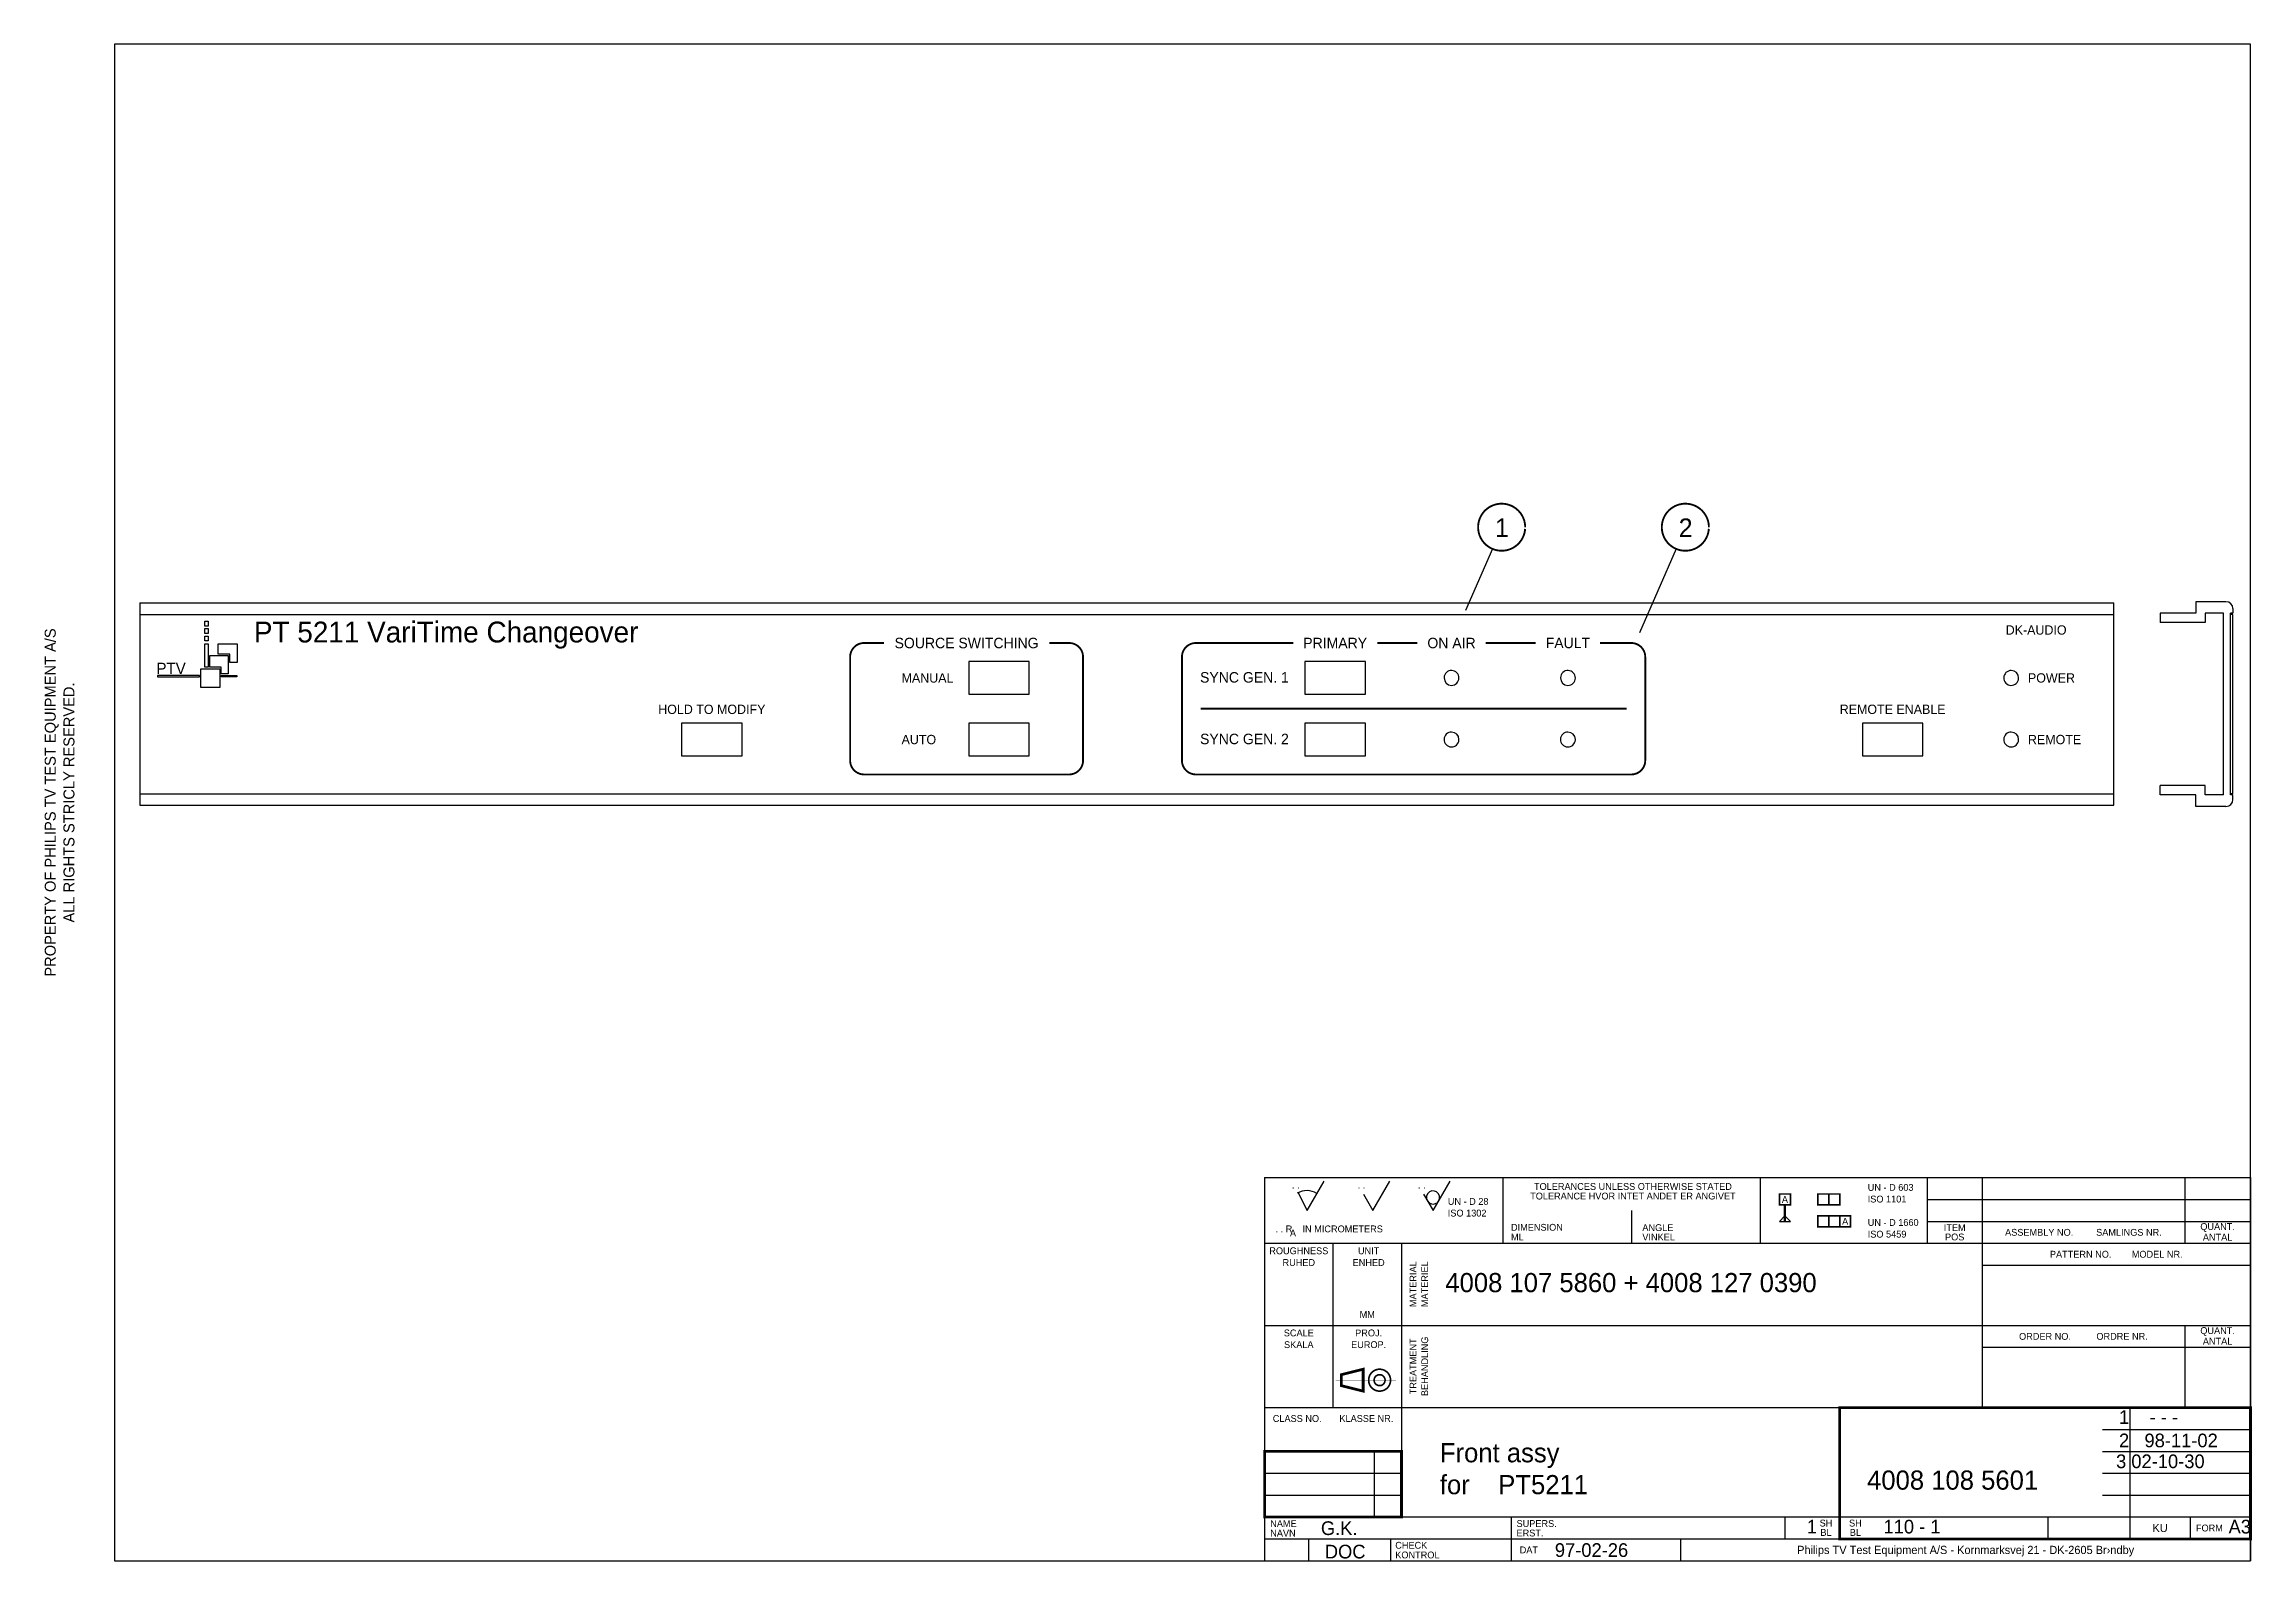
# Model space of a CAD drawing. Extents: x 7 to 410, y 10 to 287.
import ezdxf
from ezdxf.enums import TextEntityAlignment as Align

# ---------------------------------------------------------------- set-up
doc = ezdxf.new("R2010")
doc.units = 0
doc.header["$MEASUREMENT"] = 0
doc.linetypes.add('CENTER', pattern=[2, 1.25, -0.25, 0.25, -0.25])
for name, color, linetype in [('110-1', 10, 'CONTINUOUS'), ('110-1MEK', 3, 'CONTINUOUS'), ('110-1SAM', 10, 'CONTINUOUS'), ('115-1BLUE', 5, 'CONTINUOUS'), ('115-1GREEN', 3, 'CONTINUOUS'), ('115-1RED', 1, 'CONTINUOUS'), ('115-1TEKST', 7, 'CONTINUOUS')]:
    doc.layers.add(name, color=color, linetype=linetype)
doc.styles.add('ARIAB', font='ARIAB.SHX')
doc.styles.add('ARIE', font='ARIE.SHX')
doc.styles.add('ARIM', font='ARIM.SHX')
doc.styles.add('TXT', font='TXT')
doc.styles.add('UV', font='UV')

msp = doc.modelspace()

# ---------------------------------------------------------------- linework, layer by layer
at = {"layer": '110-1'}
for p, q in [((410, 287), (20, 287)), ((20, 287), (20, 10)), ((410, 10), (410, 287)), ((255, 67), (255, 50)), ((275, 18), (275, 14)), ((253, 14), (253, 10)), ((20, 10), (410, 10))]:
    msp.add_line(p, q, dxfattribs=at)
for points in [[(230, 80), (410, 80)], [(230, 80), (230, 10)], [(236.15, 77.23), (237.75, 74), (240.87, 79.37)], [(248.04, 76.97), (249.75, 74), (252.87, 79.37)], [(259.04, 76.97), (260.75, 74), (263.87, 79.37)], [(273.5, 80), (273.5, 68)], [(320.5, 80), (320.5, 68)], [(351, 80), (351, 68)], [(361, 80), (361, 38)], [(398, 80), (398, 68)], [(410, 80), (410, 10)], [(297, 74), (297, 68)], [(351, 76), (410, 76)], [(351, 72), (410, 72)], [(230, 68), (410, 68)], [(242.5, 38), (242.5, 68)], [(255, 68), (255, 18)], [(361.09, 64.01), (410.09, 64.01)], [(230, 53), (410, 53)], [(398, 53), (398, 38)], [(361, 49), (410, 49)], [(230, 38), (410, 38)], [(388, 38), (388, 14)], [(383, 34), (410, 34)], [(250, 30), (250, 18)], [(383, 30), (410, 30)], [(230, 26), (255, 26)], [(383, 26), (410, 26)], [(230, 22), (255, 22)], [(383, 22), (410, 22)], [(410, 18), (230, 18)], [(275, 18), (275, 10)], [(325, 18), (325, 14)], [(335, 18), (335, 14)], [(373, 18), (373, 14)], [(399, 18), (399, 14)], [(230, 14), (410, 14)], [(238, 14), (238, 10)], [(253, 14), (253, 10)], [(306, 10), (306, 14)], [(230, 10), (410, 10)]]:
    msp.add_lwpolyline(points, dxfattribs=at)
for points, const_width in [([(324, 77), (326, 77), (326, 75), (324, 75)], 0.3), ([(331, 75), (333, 75), (333, 77), (331, 77)], 0.3), ([(333, 75), (335, 75), (335, 77), (333, 77)], 0.3), ([(331, 71), (333, 71), (333, 73), (331, 73)], 0.3), ([(333, 71), (335, 71), (335, 73), (333, 73)], 0.3), ([(335, 73), (337, 73), (337, 71), (335, 71)], 0.3), ([(335, 14), (410, 14), (410, 38), (335, 38)], 0.5)]:
    msp.add_lwpolyline(points, close=True, dxfattribs=dict(at, const_width=const_width))
msp.add_lwpolyline([(324, 72), (326, 72), (325, 73)], close=True, dxfattribs=at)
for points, const_width in [([(325, 75), (325, 72)], 0.4), ([(244, 42), (248, 41), (248, 45), (244, 44), (244, 42)], 0.5), ([(230, 18), (255, 18), (255, 30), (230, 30), (230, 18)], 0.5)]:
    msp.add_lwpolyline(points, dxfattribs=dict(at, const_width=const_width))
at = {"layer": '110-1', "color": 13, "const_width": 0.3}
for points in [[(249, 43, 1), (253, 43, 1)], [(250, 43, 1), (252, 43, 1)]]:
    msp.add_lwpolyline(points, format="xyb", close=True, dxfattribs=at)
at = {"layer": '110-1', "color": 2, "linetype": 'CENTER', "const_width": 0.02}
for points in [[(251, 46), (251, 40)], [(243, 43), (254, 43)]]:
    msp.add_lwpolyline(points, dxfattribs=at)
at = {"layer": '110-1'}
for centre, radius, start, end in [((237.75, 74), 3.61, 59.8382, 119.8382), ((260.76, 76.36), 1.21, 306.4848, 299.2477)]:
    msp.add_arc(centre, radius, start, end, dxfattribs=at)
at = {"layer": '110-1MEK'}
for p, q in [((24.64, 182.84), (385.04, 182.84)), ((385.04, 150.11), (385.04, 182.84)), ((187.03, 174.23), (175.98, 174.23)), ((175.98, 174.23), (175.98, 168.28)), ((187.03, 168.28), (187.03, 174.23)), ((248.41, 174.23), (237.36, 174.23)), ((237.36, 174.23), (237.36, 168.28)), ((248.41, 168.28), (248.41, 174.23)), ((175.98, 168.28), (187.03, 168.28)), ((237.36, 168.28), (248.41, 168.28)), ((134.61, 162.97), (123.56, 162.97)), ((123.56, 162.97), (123.56, 157.02)), ((134.61, 157.02), (134.61, 162.97)), ((187.03, 162.97), (175.98, 162.97)), ((175.98, 162.97), (175.98, 157.02)), ((187.03, 157.02), (187.03, 162.97)), ((248.41, 162.97), (237.36, 162.97)), ((237.36, 162.97), (237.36, 157.02)), ((248.41, 157.02), (248.41, 162.97)), ((339.15, 162.97), (339.15, 157.02)), ((350.2, 162.97), (339.15, 162.97)), ((350.2, 157.02), (350.2, 162.97)), ((123.56, 157.02), (134.61, 157.02)), ((175.98, 157.02), (187.03, 157.02)), ((237.36, 157.02), (248.41, 157.02)), ((339.15, 157.02), (350.2, 157.02)), ((24.64, 150.11), (385.04, 150.11))]:
    msp.add_line(p, q, dxfattribs=at)
at = {"layer": '110-1MEK', "color": 3, "linetype": 'Continuous'}
msp.add_line((24.64, 182.84), (24.64, 150.11), dxfattribs=at)
at = {"layer": '110-1MEK'}
for centre, start, end in [((264.13, 171.25), 180.506, 177.0371), ((285.38, 171.25), 180.506, 177.0371), ((366.31, 171.25), 0.506, 357.0371), ((264.13, 160), 0.506, 357.0371), ((285.38, 160), 0.506, 357.0371), ((366.31, 160), 0.506, 357.0371)]:
    msp.add_arc(centre, 1.36, start, end, dxfattribs=at)
at = {"layer": '110-1SAM', "color": 10}
for p, q in [((24.64, 184.96), (385.04, 184.96)), ((24.64, 182.84), (385.04, 182.84)), ((385.04, 147.99), (385.04, 184.96)), ((400, 183.05), (393.54, 183.05)), ((400, 183.05), (393.54, 183.05)), ((393.54, 183.05), (393.54, 181.35)), ((400, 185.17), (400, 183.05)), ((405.53, 185.17), (400, 185.17)), ((405.1, 183.05), (401.7, 183.05)), ((405.1, 183.05), (401.7, 183.05)), ((401.7, 183.05), (401.7, 181.35)), ((405.1, 149.9), (405.1, 183.05)), ((406.38, 149.9), (406.38, 183.05)), ((406.8, 183.05), (406.38, 183.05)), ((406.8, 182.84), (406.38, 182.84)), ((406.8, 183.9), (406.8, 183.05)), ((406.8, 150.11), (406.8, 182.84)), ((401.7, 181.35), (393.54, 181.35)), ((24.64, 150.11), (385.04, 150.11)), ((401.7, 151.6), (393.54, 151.6)), ((393.54, 149.9), (393.54, 151.6)), ((400, 149.9), (393.54, 149.9)), ((400, 147.77), (400, 149.9)), ((401.7, 149.9), (401.7, 151.6)), ((405.1, 149.9), (401.7, 149.9)), ((406.8, 150.11), (406.38, 150.11)), ((406.8, 149.9), (406.38, 149.9)), ((406.8, 149.05), (406.8, 149.9)), ((24.64, 147.99), (385.04, 147.99)), ((405.53, 147.77), (400, 147.77))]:
    msp.add_line(p, q, dxfattribs=at)
at = {"layer": '110-1SAM', "color": 10, "const_width": 0.34}
for points in [[(277.58, 198.74, 66.06281), (277.57, 198.48, 66.06281)], [(311.12, 198.74, 66.06281), (311.11, 198.48, 66.06281)]]:
    msp.add_lwpolyline(points, format="xyb", dxfattribs=at)
at = {"layer": '110-1SAM', "color": 10}
for points in [[(271.6, 194.82), (266.67, 183.58)], [(305.14, 194.82), (298.43, 179.51)], [(24.64, 184.96), (24.64, 147.99)]]:
    msp.add_lwpolyline(points, dxfattribs=at)
for centre, start, end in [((405.53, 183.9), 0, 90), ((405.53, 149.05), 270, 360)]:
    msp.add_arc(centre, 1.27, start, end, dxfattribs=at)
at = {"layer": '115-1BLUE', "linetype": 'Continuous'}
msp.add_lwpolyline([(38.95, 177.5), (42.43, 177.5), (42.43, 174.05), (41.05, 174.05), (41.05, 175.6), (38.95, 175.6), (38.95, 177.5)], close=True, dxfattribs=at)
at = {"layer": '115-1GREEN', "linetype": 'Continuous'}
msp.add_lwpolyline([(37.4, 175.34), (40.79, 175.34), (40.79, 171.98), (39.48, 171.98), (39.48, 173.19), (37.4, 173.19), (37.4, 175.34)], close=True, dxfattribs=at)
at = {"layer": '115-1RED', "linetype": 'Continuous'}
msp.add_lwpolyline([(35.81, 172.93), (39.23, 172.93), (39.23, 169.49), (35.81, 169.49), (35.81, 172.93)], close=True, dxfattribs=at)
at = {"layer": '115-1TEKST', "linetype": 'Continuous'}
for points in [[(36.54, 181.59), (37.13, 181.59), (37.13, 180.71), (36.54, 180.71), (36.54, 181.59)], [(36.54, 180.25), (37.14, 180.25), (37.14, 179.39), (36.54, 179.39), (36.54, 180.25)], [(36.54, 178.9), (37.14, 178.9), (37.14, 178.01), (36.54, 178.01), (36.54, 178.9)], [(36.54, 177.5), (37.14, 177.5), (37.14, 173.19), (36.54, 173.19), (36.54, 177.5)], [(35.56, 171.72), (27.9, 171.72), (27.9, 171.45), (35.56, 171.45)], [(39.48, 171.72), (42.34, 171.72), (42.34, 171.45), (39.48, 171.45)]]:
    msp.add_lwpolyline(points, close=True, dxfattribs=at)
at = {"layer": '115-1TEKST', "const_width": 0.34}
for points in [[(154.33, 175.08), (154.33, 156.17, 0.414214), (156.88, 153.62), (194.31, 153.62, 0.414214), (196.86, 156.17), (196.86, 175.08, 0.414214), (194.31, 177.63), (190.71, 177.63, 0.423845)], [(160.49, 177.63), (156.88, 177.63, 0.414214), (154.33, 175.08)], [(214.91, 175.08), (214.91, 156.17, 0.414214), (217.46, 153.62), (296.95, 153.62, 0.414214), (299.5, 156.17), (299.5, 175.08, 0.414214), (296.95, 177.63), (291.25, 177.63, 0.416103)], [(235.25, 177.63), (217.46, 177.63, 0.414214), (214.91, 175.08)], [(257.87, 177.63), (250.58, 177.63, 0.414214)], [(279.52, 177.63), (270.39, 177.63, 0.414214)]]:
    msp.add_lwpolyline(points, format="xyb", dxfattribs=at)
msp.add_lwpolyline([(218.31, 165.62), (296.1, 165.62)], dxfattribs=at)

# ---------------------------------------------------------------- texts
at = {"layer": '110-1'}
for s, p in [('PROPERTY OF PHILIPS TV TEST EQUIPMENT A/S', (9.29, 148.5)), ('ALL RIGHTS STRICLY RESERVED.', (12.71, 148.5))]:
    msp.add_text(s, height=2, rotation=90, dxfattribs=at).set_placement(p, align=Align.CENTER)
for s, height, style, p in [('. .', 1.25, 'UV', (235, 78)), ('. .', 1.25, 'UV', (247, 78)), ('. .', 1.25, 'UV', (258, 78)), ('UN - D 603', 1.25, 'UV', (340.12, 77.58)), ('ISO 1101', 1.25, 'UV', (340.12, 75.45)), ('UN - D 28', 1.25, 'UV', (263.45, 75.02)), ('ISO 1302 ', 1.25, 'UV', (263.45, 72.89)), ('. . R    IN MICROMETERS', 1.25, 'UV', (232, 70)), ('A', 1.25, 'UV', (234.63, 69.24)), ('DIMENSION', 1.25, 'UV', (274.99, 70.29)), ('ML', 1.25, 'UV', (274.99, 68.52)), ('ANGLE', 1.25, 'UV', (298.97, 70.23)), ('VINKEL', 1.25, 'UV', (298.97, 68.52)), ('UN - D 1660', 1.25, 'UV', (340.12, 71.18)), ('ISO 5459', 1.25, 'UV', (340.12, 69.04)), ('4008 107 5860 + 4008 127 0390', 3.5, 'TXT', (263, 59.07)), ('1    - - - ', 2.5, 'TXT', (386, 35)), ('2   98-11-02', 2.5, 'TXT', (386, 30.74)), ('Front assy ', 3.5, 'TXT', (262, 28)), ('3 02-10-30', 2.5, 'TXT', (385.46, 26.93)), ('for    PT5211', 3.5, 'TXT', (262, 22.17)), ('4008 108 5601', 3.5, 'TXT', (340, 23)), ('NAME', 1.25, 'UV', (231.03, 16.18)), ('G.K.', 2.5, 'TXT', (240.28, 14.72)), ('SUPERS.', 1.25, 'UV', (276, 16.19)), ('1', 2.5, 'TXT', (329, 15)), ('110 - 1', 2.5, 'TXT', (343, 15)), ('A3', 2.5, 'TXT', (406, 15)), ('NAVN', 1.25, 'UV', (231.03, 14.44)), ('DOC', 2.5, 'TXT', (241, 10.44)), ('CHECK', 1.25, 'UV', (253.86, 12.22)), ('ERST.', 1.25, 'UV', (276, 14.46)), ('97-02-26', 2.5, 'TXT', (283, 10.72)), ('KONTROL', 1.25, 'UV', (253.86, 10.45))]:
    msp.add_text(s, height=height, dxfattribs=dict(at, style=style)).set_placement(p)
at = {"layer": '110-1', "style": 'UV'}
for s, p in [('TOLERANCE HVOR INTET ANDET ER ANGIVET', (297.25, 76)), ('TOLERANCES UNLESS OTHERWISE STATED', (297.25, 77.75)), ('ROUGHNESS', (236.25, 66)), ('RUHED', (236.25, 63.86)), ('ENHED', (249, 63.86)), ('UNIT', (249, 66)), ('MM', (248.75, 54.37)), ('SCALE', (236.25, 51)), ('SKALA', (236.25, 48.86)), ('EUROP.', (249, 48.86)), ('PROJ.', (249, 51))]:
    msp.add_text(s, height=1.25, dxfattribs=at).set_placement(p, align=Align.CENTER)
for s, height, p in [('A', 1.25, (325, 76)), ('A', 1.25, (336, 72)), ('ITEM', 1.25, (356, 70.85)), ('POS', 1.25, (356, 69.15)), ('ASSEMBLY NO.         SAMLINGS NR.', 1.25, (379.5, 70)), ('QUANT.', 1.25, (404, 70.89)), ('ANTAL', 1.25, (404, 69.11)), ('PATTERN NO.        MODEL NR.', 1.25, (385.5, 66)), ('QUANT.', 1.25, (404, 51.89)), ('ORDER NO.          ORDRE NR.', 1.25, (379.5, 51)), ('ANTAL', 1.25, (404, 50.11)), ('CLASS NO.       KLASSE NR.', 1.25, (242.5, 36)), ('SH', 1.25, (332.5, 16.9)), ('SH', 1.25, (337.87, 16.9)), ('KU', 1.5, (393.5, 16)), ('FORM', 1.25, (402.5, 16)), ('DAT', 1.25, (278.25, 12)), ('Philips TV Test Equipment A/S - Kornmarksvej 21 - DK-2605 Br›ndby', 1.5, (358, 11.81)), ('BL', 1.25, (332.5, 15.19)), ('BL', 1.25, (337.87, 15.19))]:
    msp.add_text(s, height=height, dxfattribs=at).set_placement(p, align=Align.MIDDLE)
for s, p in [('MATERIAL', (257.11, 60.53)), ('MATERIEL', (259.24, 60.53)), ('TREATMENT', (257.11, 45.53)), ('BEHANDLING', (259.24, 45.53))]:
    msp.add_text(s, height=1.25, rotation=90, dxfattribs=at).set_placement(p, align=Align.MIDDLE)
at = {"layer": '110-1SAM', "color": 10}
for s, p in [('1', (273.33, 198.7)), ('2', (306.87, 198.7))]:
    msp.add_text(s, height=3.4, dxfattribs=at).set_placement(p, align=Align.MIDDLE)
at = {"layer": '115-1TEKST'}
for s, height, style, p in [('PT 5211 VariTime Changeover', 3.808, 'ARIM', (45.48, 177.73)), ('DK-AUDIO', 1.7, 'ARIE', (365.31, 179.16)), ('PTV', 2.057, 'ARIE', (27.68, 171.97)), ('MANUAL', 1.7, 'ARIAB', (163.72, 170.4)), ('SYNC GEN. 1', 1.9125, 'ARIAB', (218.22, 170.4)), ('POWER ', 1.7, 'ARIAB', (369.37, 170.4)), ('AUTO', 1.7, 'ARIAB', (163.72, 159.15)), ('SYNC GEN. 2', 1.9125, 'ARIAB', (218.22, 159.15)), ('REMOTE', 1.7, 'ARIAB', (369.37, 159.15))]:
    msp.add_text(s, height=height, dxfattribs=dict(at, style=style)).set_placement(p)
at = {"layer": '115-1TEKST', "style": 'ARIAB'}
for s, height, p in [('SOURCE SWITCHING', 1.9125, (175.59, 177.63)), ('PRIMARY', 1.913, (242.89, 177.63)), ('ON AIR', 1.913, (264.13, 177.63)), ('FAULT', 1.913, (285.38, 177.63))]:
    msp.add_text(s, height=height, dxfattribs=at).set_placement(p, align=Align.MIDDLE)
for s, p in [('HOLD TO MODIFY', (129.08, 164.67)), ('REMOTE ENABLE', (344.67, 164.67))]:
    msp.add_text(s, height=1.7, dxfattribs=at).set_placement(p, align=Align.CENTER)

doc.saveas('drawing.dxf')
